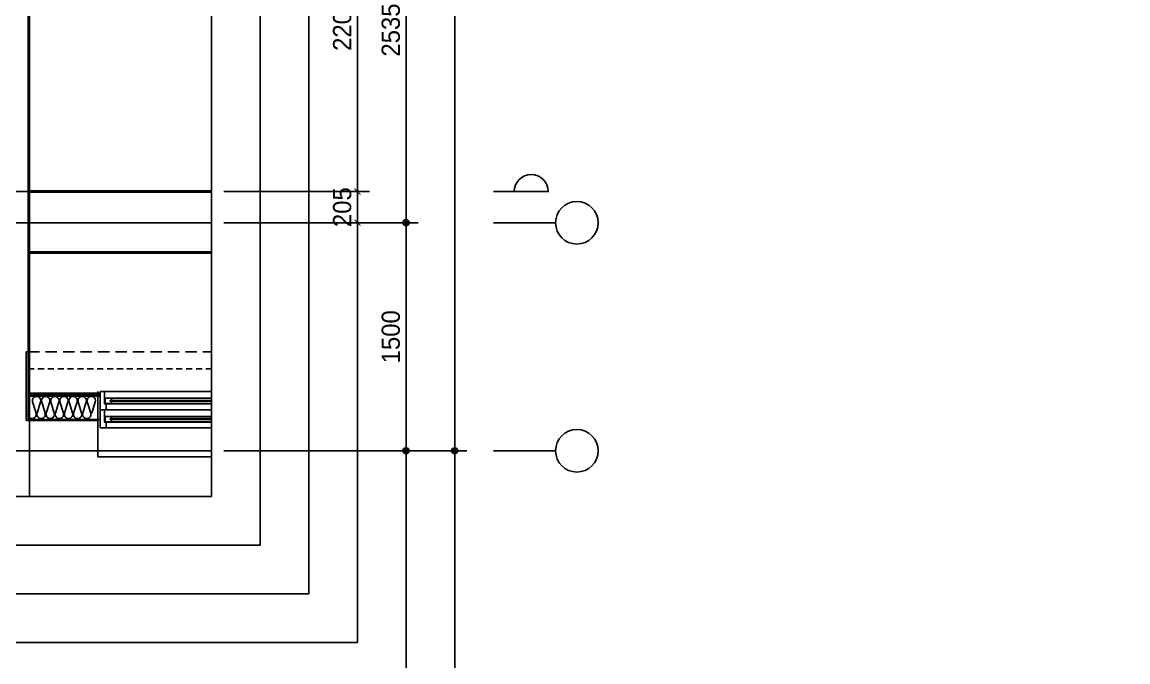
# Model space of a CAD drawing. Header units: millimetres. Extents: x -24416 to 92204, y -190080 to 23760.
# Drawn here: x 71965 to 79239, y 4414 to 8622 of the extents above; entities that cross this region are included whole.
import ezdxf
from ezdxf.xclip import XClip

# ---------------------------------------------------------------- set-up
doc = ezdxf.new("R2010")
doc.units = ezdxf.units.MM
doc.header["$LTSCALE"] = 50
doc.header["$XCLIPFRAME"] = 0
for name, pattern in [('AUDIT_D_220706163347-0', [0]), ('CEN', [62, 60, -1, 0, -1]), ('H', [1.3, 0.8, -0.5]), ('HID', [2.3, 1.5, -0.8]), ('HIDDEN', [9.525, 6.35, -3.175])]:
    doc.linetypes.add(name, pattern=pattern)
doc.layers.get('defpoints').update_dxf_attribs({"color": 139})
for name, color, linetype in [('A-치수', 7, 'AUDIT_D_220706163347-0'), ('AA-XXXX-DIMS', 7, 'Continuous'), ('CEN_CON', 1, 'CEN'), ('CEN_WALL', 12, 'CEN'), ('CONC', 2, 'Continuous'), ('dan1', 7, 'HID'), ('DIM', 7, 'AUDIT_D_220706163347-0'), ('ELE3_CON', 7, 'Continuous'), ('INS', 8, 'Continuous'), ('WAL_DRY', 7, 'Continuous'), ('WIN', 4, 'Continuous'), ('X - 단위세대$0$ETC', 6, 'Continuous'), ('커튼박스', 6, 'Continuous'), ('확장', 8, 'HIDDEN')]:
    doc.layers.add(name, color=color, linetype=linetype)
doc.layers.add('Defpoint', color=135, linetype='Continuous', plot=False)
doc.layers.add('MC', color=135, linetype='Continuous', plot=False)
doc.styles.add('HAUD01', font='Dotum.ttf')
doc.styles.add('맑은고딕', font='malgun.ttf', dxfattribs={"width": 0.9})
doc.dimstyles.new('DIM_40', dxfattribs={"dimscale": 40, "dimtxt": 3, "dimasz": 1, "dimexe": 2, "dimexo": 2, "dimgap": 1, "dimtad": 1, "dimdec": 0, "dimzin": 0, "dimdsep": 46, "dimtxsty": '맑은고딕', "dimblk1": 'DIMDOT', "dimblk2": 'DIMDOT', "dimsah": 1, "dimcen": 0.09, "dimdle": 2, "dimclrd": 7, "dimclre": 7, "dimclrt": 3, "dimadec": 0, "dimazin": 0, "dimtfac": 1, "dimtdec": 0, "dimtix": 1, "dimtmove": 2, "dimatfit": 3, "dimldrblk": 'DIMDOT', "dimfxl": 2, "dimtolj": 1, "dimtzin": 0, "dimarcsym": 0})
doc.dimstyles.new('MCDIM_40', dxfattribs={"dimscale": 40, "dimtxt": 3, "dimasz": 1, "dimexe": 2, "dimexo": 2, "dimgap": 1, "dimtad": 1, "dimdec": 0, "dimzin": 0, "dimdsep": 46, "dimtxsty": '맑은고딕', "dimblk1": 'ARCHTICK', "dimblk2": 'ARCHTICK', "dimsah": 1, "dimcen": 0.09, "dimdle": 2, "dimclrd": 7, "dimclre": 7, "dimclrt": 3, "dimadec": 0, "dimazin": 0, "dimtfac": 1, "dimtdec": 0, "dimtix": 1, "dimtmove": 2, "dimatfit": 3, "dimldrblk": 'ARCHTICK', "dimfxl": 1, "dimtolj": 1, "dimtzin": 0, "dimarcsym": 0})

# ---------------------------------------------------------------- blocks, each defined once
blk = doc.blocks.new('WIN_이중창_1800')
at = {"layer": 'Defpoint'}
for p, q in [((-15, 240), (-15, 0)), ((1785, 240), (1785, 0))]:
    blk.add_line(p, q, dxfattribs=at)
at = {"layer": 'WIN'}
blk.add_line((885, -100), (885, 340), dxfattribs=at)
at = {"layer": 'WIN', "color": 8}
for p, q in [((1742, 240), (28, 240)), ((1697, 237), (905, 237)), ((1730, 158), (40, 158)), ((865, 196), (73, 196)), ((865, 161), (73, 161)), ((1697, 202), (905, 202)), ((1730, 120), (40, 120)), ((865, 76), (73, 76)), ((1697, 117), (905, 117)), ((1697, 82), (905, 82)), ((1730, 38), (40, 38)), ((1730, 0), (40, 0)), ((865, 41), (73, 41))]:
    blk.add_line(p, q, dxfattribs=at)
at = {"layer": 'WIN'}
for points in [[(40, 158), (28, 158), (28, 240), (0, 240), (0, 120), (40, 120), (40, 158)], [(905, 216.5), (905, 202), (865, 202), (865, 237), (905, 237), (905, 222.5)], [(1704, 222.5), (1704, 216.5), (898, 216.5), (898, 222.5), (1704, 222.5)], [(1697, 216.5), (1697, 202), (1737, 202), (1737, 237), (1697, 237), (1697, 222.5)], [(1730, 158), (1742, 158), (1742, 240), (1770, 240), (1770, 120), (1730, 120), (1730, 158)], [(73, 175.5), (73, 161), (33, 161), (33, 196), (73, 196), (73, 181.5)], [(872, 181.5), (872, 175.5), (66, 175.5), (66, 181.5), (872, 181.5)], [(865, 175.5), (865, 161), (905, 161), (905, 196), (865, 196), (865, 181.5)], [(40, 38), (28, 38), (28, 120), (0, 120), (0, 0), (40, 0), (40, 38)], [(73, 55.5), (73, 41), (33, 41), (33, 76), (73, 76), (73, 61.5)], [(905, 96.5), (905, 82), (865, 82), (865, 117), (905, 117), (905, 102.5)], [(865, 55.5), (865, 41), (905, 41), (905, 76), (865, 76), (865, 61.5)], [(1704, 102.5), (1704, 96.5), (898, 96.5), (898, 102.5), (1704, 102.5)], [(1697, 96.5), (1697, 82), (1737, 82), (1737, 117), (1697, 117), (1697, 102.5)], [(1730, 38), (1742, 38), (1742, 120), (1770, 120), (1770, 0), (1730, 0), (1730, 38)], [(872, 61.5), (872, 55.5), (66, 55.5), (66, 61.5), (872, 61.5)]]:
    blk.add_lwpolyline(points, dxfattribs=at)
blk = doc.blocks.new('insul1')
blk.add_lwpolyline([(0, 0.25, 1.344031), (0.35, 0.25), (0.2, 0.75, -1.344031), (0.55, 0.75), (0.4, 0.25)], format="xyb")
blk = doc.blocks.new('U-76A(확장)1')
at = {"layer": 'CEN_CON'}
blk.add_line((0, 0), (14635, 0), dxfattribs=at)
at = {"layer": 'CEN_WALL'}
blk.add_line((0, 1500), (10395, 1500), dxfattribs=at)
at = {"layer": 'CONC'}
for p, q in [((125, 650), (125, 3915)), ((112, 650), (112, 200)), ((112, 650), (125, 650)), ((112, 200), (585, 200)), ((585, 200), (585, 0)), ((0, 0), (585, 0))]:
    blk.add_line(p, q, dxfattribs=at)
at = {"layer": 'dan1'}
blk.add_lwpolyline([(125, 650), (9775, 650), (9775, 2140), (10085, 2140)], dxfattribs=at)
at = {"layer": 'ELE3_CON'}
blk.add_line((2385, 0), (585, 0), dxfattribs=at)
at = {"layer": 'INS'}
for p, q in [((125, 200), (125, 650)), ((125, 360), (600, 360)), ((125, 205), (600, 205))]:
    blk.add_line(p, q, dxfattribs=at)
at = {"layer": 'MC'}
for p, q in [((135, -300), (135, 4265)), ((0, 1705), (10395, 1705))]:
    blk.add_line(p, q, dxfattribs=at)
at = {"layer": 'WAL_DRY'}
for p, q in [((125, 380), (600, 380)), ((125, 370), (600, 370))]:
    blk.add_line(p, q, dxfattribs=at)
at = {"layer": 'X - 단위세대$0$ETC'}
blk.add_lwpolyline([(2385, -40), (2385, 0), (585, 0), (585, -40), (2385, -40)], dxfattribs=at)
at = {"layer": '커튼박스', "linetype": 'H'}
blk.add_line((125, 540), (2845, 540), dxfattribs=at)
at = {"layer": '확장', "ltscale": 0.5, "const_width": 20, "flags": 128}
for points in [[(10085, 1705), (135, 1705)], [(10085, 1305), (135, 1305)]]:
    blk.add_lwpolyline(points, dxfattribs=at)
at = {"layer": 'INS', "xscale": 150, "yscale": 150, "zscale": 150, "row_count": 1, "column_count": 7, "row_spacing": 0, "column_spacing": 60}
blk.add_blockref('insul1', (125, 210), dxfattribs=at)
at = {"layer": 'WIN'}
blk.add_blockref('WIN_이중창_1800', (600, 150), dxfattribs=at)
blk = doc.blocks.new('DIMDOT')
at = {"layer": 'AA-XXXX-DIMS'}
for p, q in [((-1.5, 0), (1.5, 0)), ((0, -1.5), (0, 1.5))]:
    blk.add_line(p, q, dxfattribs=at)
for radius in [0.5, 0.25]:
    blk.add_circle((0, 0), radius, dxfattribs=at)
blk = doc.blocks.new('*D632')
at = {"layer": 'defpoints', "color": 0, "transparency": 16777216}
for p in [(23057.2, -7922.9), (24657.2, -7922.9), (23057.2, -17957.9)]:
    blk.add_point(p, dxfattribs=at)
at = {"layer": 'DIM', "color": 7, "lineweight": -2, "transparency": 16777216}
for p, q in [((23137.2, -7922.9), (24737.2, -7922.9)), ((24657.2, -17917.9), (24657.2, -7962.9)), ((23137.2, -17957.9), (24737.2, -17957.9))]:
    blk.add_line(p, q, dxfattribs=at)
at = {"layer": 'DIM', "color": 7, "lineweight": -2, "transparency": 16777216, "xscale": 40, "yscale": 40, "zscale": 40}
for p, rotation in [((24657.2, -7922.9), 90), ((24657.2, -17957.9), 270)]:
    blk.add_blockref('DIMDOT', p, dxfattribs=dict(at, rotation=rotation))
at = {"layer": 'DIM', "color": 3, "transparency": 16777216, "insert": (24557.1, -12940.4), "char_height": 120, "attachment_point": 5, "rotation": 90, "style": 'HAUD01'}
blk.add_mtext('\\A1;10035', dxfattribs=at)
blk = doc.blocks.new('*D633')
at = {"layer": 'defpoints', "color": 0, "transparency": 16777216}
for p in [(23057.2, -16457.9), (24337.2, -16457.9), (23057.2, -17957.9)]:
    blk.add_point(p, dxfattribs=at)
at = {"layer": 'DIM', "color": 7, "lineweight": -2, "transparency": 16777216}
for p, q in [((23137.2, -16457.9), (24417.2, -16457.9)), ((24337.2, -17917.9), (24337.2, -16497.9)), ((23137.2, -17957.9), (24417.2, -17957.9))]:
    blk.add_line(p, q, dxfattribs=at)
at = {"layer": 'DIM', "color": 7, "lineweight": -2, "transparency": 16777216, "xscale": 40, "yscale": 40, "zscale": 40}
for p, rotation in [((24337.2, -16457.9), 90), ((24337.2, -17957.9), 270)]:
    blk.add_blockref('DIMDOT', p, dxfattribs=dict(at, rotation=rotation))
at = {"layer": 'DIM', "color": 3, "transparency": 16777216, "insert": (24237.1, -17207.9), "char_height": 120, "attachment_point": 5, "rotation": 90, "style": 'HAUD01'}
blk.add_mtext('\\A1;1500', dxfattribs=at)
blk = doc.blocks.new('*D634')
at = {"layer": 'defpoints', "color": 0, "transparency": 16777216}
for p in [(23057.2, -13922.9), (24337.2, -13922.9), (23057.2, -16457.9)]:
    blk.add_point(p, dxfattribs=at)
at = {"layer": 'DIM', "color": 7, "lineweight": -2, "transparency": 16777216}
for p, q in [((23137.2, -13922.9), (24417.2, -13922.9)), ((24337.2, -16417.9), (24337.2, -13962.9)), ((23137.2, -16457.9), (24417.2, -16457.9))]:
    blk.add_line(p, q, dxfattribs=at)
at = {"layer": 'DIM', "color": 7, "lineweight": -2, "transparency": 16777216, "xscale": 40, "yscale": 40, "zscale": 40}
for p, rotation in [((24337.2, -13922.9), 90), ((24337.2, -16457.9), 270)]:
    blk.add_blockref('DIMDOT', p, dxfattribs=dict(at, rotation=rotation))
at = {"layer": 'DIM', "color": 3, "transparency": 16777216, "insert": (24237.1, -15190.4), "char_height": 120, "attachment_point": 5, "rotation": 90, "style": 'HAUD01'}
blk.add_mtext('\\A1;2535', dxfattribs=at)
blk = doc.blocks.new('_ArchTick')
at = {"color": 0, "linetype": 'ByBlock', "const_width": 0.15}
blk.add_lwpolyline([(-0.5, -0.5), (0.5, 0.5)], dxfattribs=at)
blk = doc.blocks.new('*D638')
at = {"layer": 'defpoints', "color": 0, "transparency": 16777216}
for p in [(23057.2, -16252.9), (24017.2, -16252.9), (23057.2, -16457.9)]:
    blk.add_point(p, dxfattribs=at)
at = {"layer": 'DIM', "color": 7, "lineweight": -2, "transparency": 16777216}
for p, q in [((24017.2, -16252.9), (24017.2, -16212.9)), ((23137.2, -16252.9), (24097.2, -16252.9)), ((24017.2, -16457.9), (24017.2, -16252.9)), ((23137.2, -16457.9), (24097.2, -16457.9)), ((24017.2, -16457.9), (24017.2, -16497.9))]:
    blk.add_line(p, q, dxfattribs=at)
at = {"layer": 'DIM', "color": 7, "lineweight": -2, "transparency": 16777216, "xscale": 40, "yscale": 40, "zscale": 40}
for p, rotation in [((24017.2, -16252.9), 270), ((24017.2, -16457.9), 90)]:
    blk.add_blockref('_ArchTick', p, dxfattribs=dict(at, rotation=rotation))
at = {"layer": 'DIM', "color": 3, "transparency": 16777216, "insert": (23917.1, -16355.4), "char_height": 120, "attachment_point": 5, "rotation": 90, "style": 'HAUD01'}
blk.add_mtext('\\A1;205', dxfattribs=at)
blk = doc.blocks.new('*D639')
at = {"layer": 'defpoints', "color": 0, "transparency": 16777216}
for p in [(23057.2, -14052.9), (24017.2, -14052.9), (23057.2, -16252.9)]:
    blk.add_point(p, dxfattribs=at)
at = {"layer": 'DIM', "color": 7, "lineweight": -2, "transparency": 16777216}
for p, q in [((24017.2, -16332.9), (24017.2, -13972.9)), ((23137.2, -14052.9), (24097.2, -14052.9)), ((23137.2, -16252.9), (24097.2, -16252.9))]:
    blk.add_line(p, q, dxfattribs=at)
at = {"layer": 'DIM', "color": 7, "lineweight": -2, "transparency": 16777216, "xscale": 40, "yscale": 40, "zscale": 40}
for p, rotation in [((24017.2, -14052.9), 90), ((24017.2, -16252.9), 270)]:
    blk.add_blockref('_ArchTick', p, dxfattribs=dict(at, rotation=rotation))
at = {"layer": 'DIM', "color": 3, "transparency": 16777216, "insert": (23917.1, -15152.9), "char_height": 120, "attachment_point": 5, "rotation": 90, "style": 'HAUD01'}
blk.add_mtext('\\A1;2200', dxfattribs=at)
blk = doc.blocks.new('중심')
at = {"layer": 'DIM'}
blk.add_line((-350, 0), (0, 0), dxfattribs=at)
blk.add_circle((-470, 0), 120, dxfattribs=at)
blk = doc.blocks.new('DIM-1108')
at = {"layer": 'DIM'}
blk.add_lwpolyline([(25048.3, -16252.9, -1), (25272.3, -16252.9), (24912.3, -16252.9)], format="xyb", dxfattribs=at)
at = {"layer": 'A-치수', "xscale": -1.166666666666666, "yscale": 1.166666666666666, "zscale": 1.166666666666666}
for p in [(24912.3, -16457.9), (24912.3, -17957.9)]:
    blk.add_blockref('중심', p, dxfattribs=at)
at = {"layer": 'DIM'}
for base, p1, p2, dimstyle, override, picture, middle in [((24657.2, -7922.9), (23057.2, -17957.9), (23057.2, -7922.9), 'DIM_40', {"dimscale": 40, "dimtxsty": 'HAUD01'}, '*D632', (24557.1, -12940.4)), ((24337.2, -13922.9), (23057.2, -16457.9), (23057.2, -13922.9), 'DIM_40', {"dimscale": 40, "dimtxsty": 'HAUD01'}, '*D634', (24237.1, -15190.4)), ((24017.2, -14052.9), (23057.2, -16252.9), (23057.2, -14052.9), 'MCDIM_40', {"dimtxsty": 'HAUD01'}, '*D639', (23917.1, -15152.9)), ((24017.2, -16252.9), (23057.2, -16457.9), (23057.2, -16252.9), 'MCDIM_40', {"dimtxsty": 'HAUD01'}, '*D638', (23917.1, -16355.4)), ((24337.2, -16457.9), (23057.2, -17957.9), (23057.2, -16457.9), 'DIM_40', {"dimscale": 40, "dimtxsty": 'HAUD01'}, '*D633', (24237.1, -17207.9))]:
    dim = blk.add_linear_dim(base=base, p1=p1, p2=p2, angle=270, dimstyle=dimstyle, override=override, dxfattribs=at)
    dim.commit()
    dim.dimension.update_dxf_attribs({"geometry": picture, "text_midpoint": middle})

msp = doc.modelspace()

# ---------------------------------------------------------------- linework, layer by layer
at = {"layer": 'defpoints'}
for points in [[(74811.1, 20477.1), (55644, 20477.1), (55644, 3902.1), (74811.1, 3902.1)], [(74491.1, 20157.1), (55964, 20157.1), (55964, 4222.1), (74491.1, 4222.1)], [(74171.1, 19837.1), (56284, 19837.1), (56284, 4542.1), (74171.1, 4542.1)], [(73851.1, 19517.1), (56604, 19517.1), (56604, 4862.1), (73851.1, 4862.1)], [(73531.1, 19197.1), (56924, 19197.1), (56924, 5182.1), (73531.1, 5182.1)], [(73211.1, 18877.1), (57244, 18877.1), (57244, 5502.1), (73211.1, 5502.1)]]:
    msp.add_lwpolyline(points, close=True, dxfattribs=at)

# ---------------------------------------------------------------- block references
msp.add_blockref('DIM-1108', (50153.9, 23760))
ref = msp.add_blockref('U-76A(확장)1', (71879, 5802.1))
XClip(ref).set_block_clipping_path([(-14635, -300), (1332.1523822156, 13075.0000000001)])

doc.saveas('drawing.dxf')
